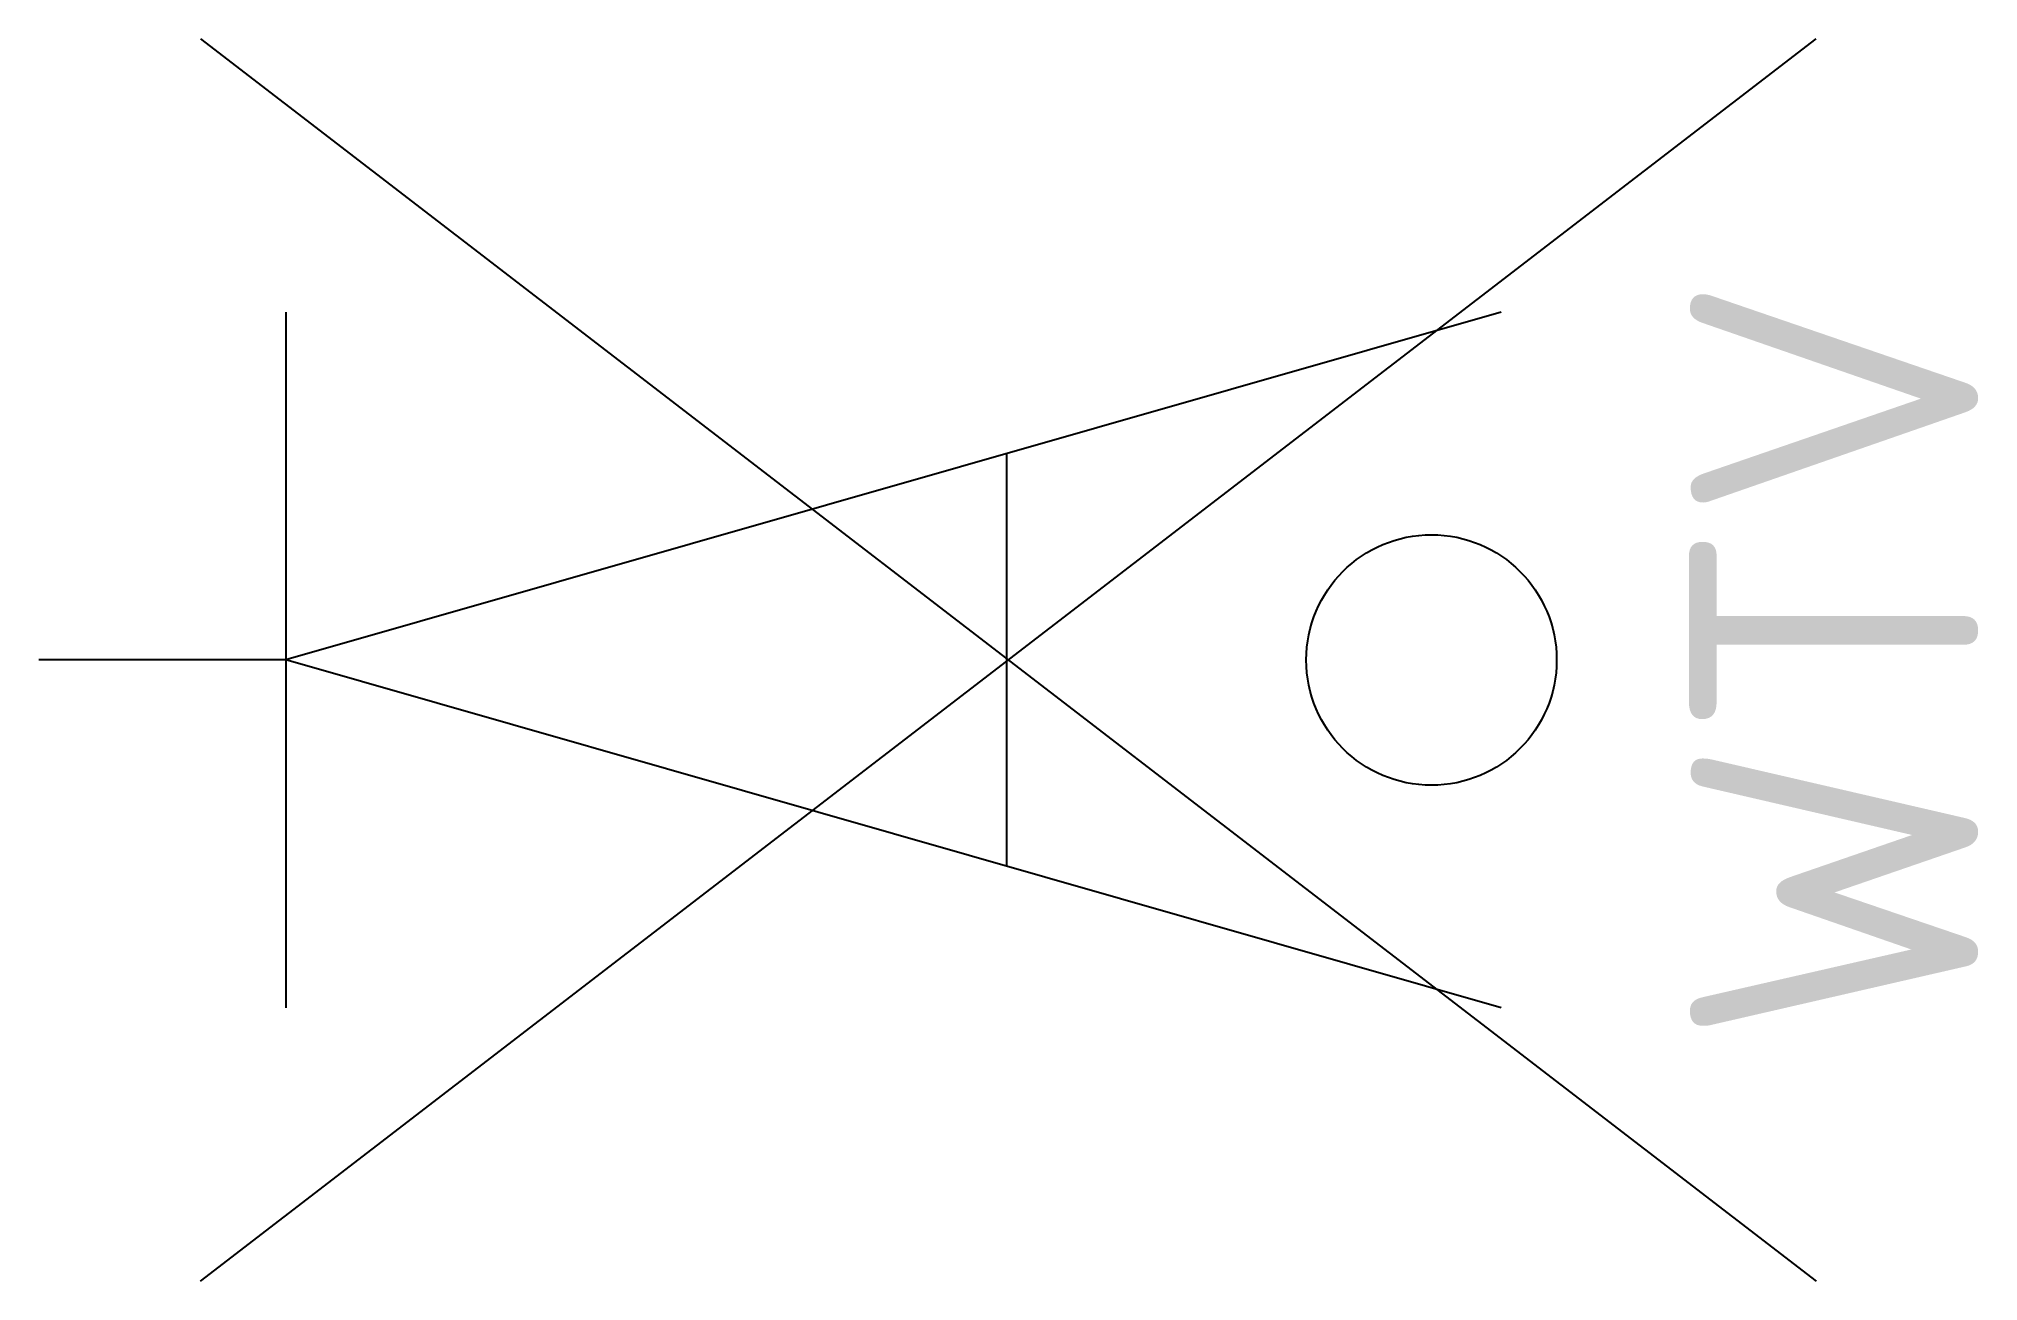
# Model space of a CAD drawing. Header units: metres. Extents: x 0 to 11.8, y -3.8 to 3.8.
import ezdxf
from ezdxf.enums import TextEntityAlignment as Align

# ---------------------------------------------------------------- set-up
doc = ezdxf.new("R2010")
doc.units = ezdxf.units.M
doc.styles.add('NLCS-ISO', font='NLCS-ISO.ttf')

msp = doc.modelspace()

# ---------------------------------------------------------------- linework, layer by layer
for p, q in [((0.981, 3.769), (10.79, -3.769)), ((0.981, -3.769), (10.79, 3.769)), ((8.878, 2.11), (1.499, 0)), ((5.878, -1.252), (5.878, 1.252)), ((1.499, 0), (0, 0)), ((8.878, -2.11), (1.499, 0))]:
    msp.add_line(p, q)
at = {"flags": 128}
msp.add_lwpolyline([(1.499, 2.11), (1.499, -2.11)], dxfattribs=at)
msp.add_circle((8.455, 0), 0.76)

# ---------------------------------------------------------------- texts
at = {"style": 'NLCS-ISO'}
msp.add_text('WTV', height=1.75, rotation=90, dxfattribs=at).set_placement((10.896, 0), align=Align.MIDDLE)

doc.saveas('drawing.dxf')
